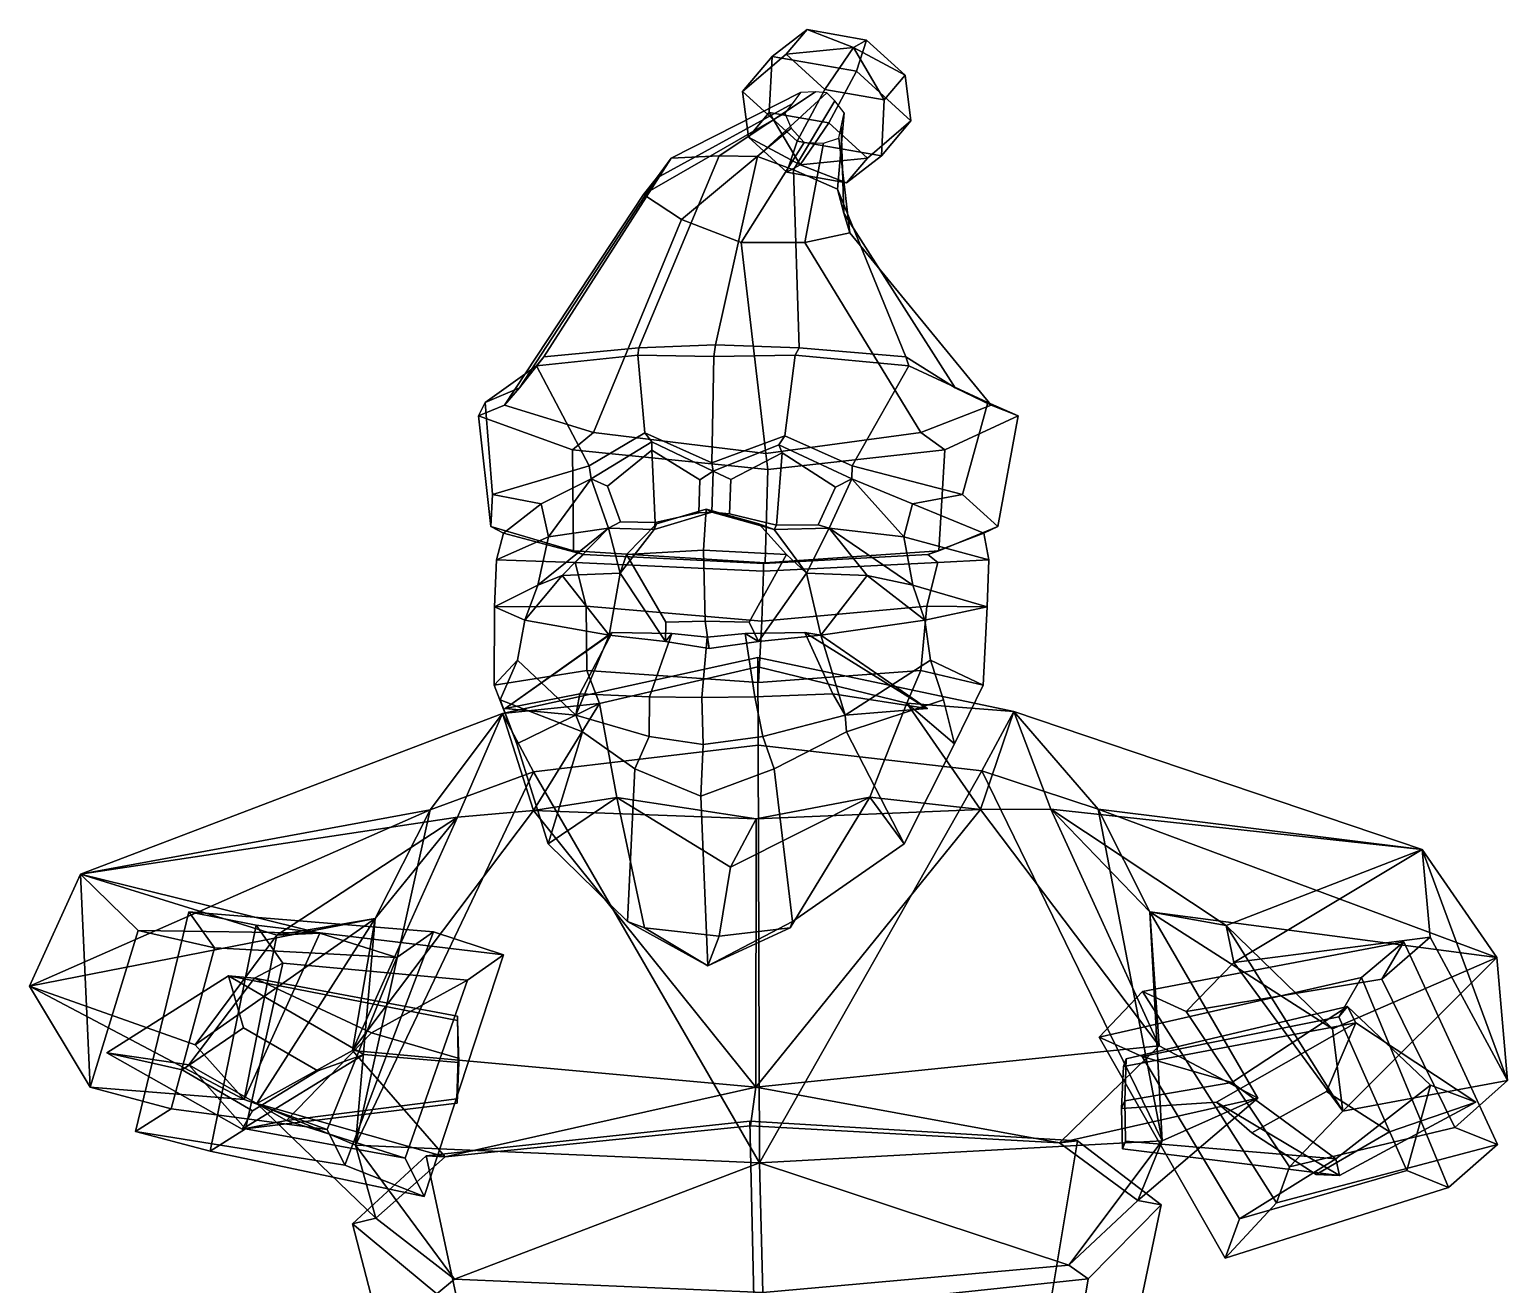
# Model space of a CAD drawing. Extents: x -187 to 187, y -184 to 294.
# Drawn here: x -186.7 to 187.2, y -23.4 to 294 of the extents above; entities that cross this region are included whole.
import ezdxf

# ---------------------------------------------------------------- set-up
doc = ezdxf.new("R2010")
doc.units = 0

msp = doc.modelspace()

# ---------------------------------------------------------------- linework, layer by layer
for p in [(-66.352821, 122.264854, 98.326263), (40.380131, 122.264854, 110.486961)]:
    msp.add_point(p)
for points in [[(-6.332666, 278.389923, -5.52624), (4.681863, 287.780365, 0.768767), (9.974936, 294.019958, -11.97633), (1.152897, 287.214111, -23.550598)], [(9.974936, 294.019958, -11.97633), (25.038118, 291.371307, -16.622473), (22.455446, 283.468262, -30.12117), (1.152897, 287.214111, -23.550598)], [(4.681863, 287.780365, 0.768767), (21.722956, 289.475739, -0.472696), (9.974936, 294.019958, -11.97633)], [(21.722956, 289.475739, -0.472696), (25.038118, 291.371307, -16.622473), (9.974936, 294.019958, -11.97633)], [(14.451954, 278.892059, 8.867774), (21.722956, 289.475739, -0.472696), (4.681863, 287.780365, 0.768767)], [(14.451954, 278.892059, 8.867774), (29.515144, 276.243347, 4.221688), (21.722956, 289.475739, -0.472696)], [(21.722956, 289.475739, -0.472696), (34.80822, 282.482971, -8.523409), (25.038118, 291.371307, -16.622473)], [(29.515144, 276.243347, 4.221688), (34.80822, 282.482971, -8.523409), (21.722956, 289.475739, -0.472696)], [(34.80822, 282.482971, -8.523409), (36.272453, 270.898315, -18.667437), (22.455446, 283.468262, -30.12117), (25.038118, 291.371307, -16.622473)], [(7.484353, 265.819977, 5.927468), (14.451954, 278.892059, 8.867774), (4.681863, 287.780365, 0.768767), (-6.332666, 278.389923, -5.52624)], [(-6.332666, 278.389923, -5.52624), (1.152897, 287.214111, -23.550598), (0.424652, 273.044861, -28.415308), (-4.868421, 266.805237, -15.670212)], [(0.424652, 273.044861, -28.415308), (1.152897, 287.214111, -23.550598), (22.455446, 283.468262, -30.12117), (15.487837, 270.396179, -33.061451)], [(25.257933, 261.507843, -24.962387), (15.487837, 270.396179, -33.061451), (22.455446, 283.468262, -30.12117), (36.272453, 270.898315, -18.667437)], [(28.78689, 262.074158, -0.643077), (36.272453, 270.898315, -18.667437), (34.80822, 282.482971, -8.523409), (29.515144, 276.243347, 4.221688)], [(8.352112, 278.098053, -1.324708), (6.206738, 275.198395, -3.96992), (-28.122194, 256.398956, 34.49765), (-24.426727, 261.496063, 46.672611)], [(12.109319, 278.244263, 0.33718), (8.352112, 278.098053, -1.324708), (-24.426727, 261.496063, 46.672611), (-12.242573, 262.039734, 53.871891)], [(14.982582, 278.013397, 1.401687), (12.109319, 278.244263, 0.33718), (-12.242573, 262.039734, 53.871891), (-2.528069, 261.873077, 58.39621)], [(7.484353, 265.819977, 5.927468), (-6.332666, 278.389923, -5.52624), (-4.868421, 266.805237, -15.670212), (4.90167, 257.916962, -7.571205)], [(14.982582, 278.013397, 1.401687), (-2.528069, 261.873077, 58.39621), (6.575947, 258.542206, 56.205021), (17.027874, 275.959198, 1.021076)], [(7.484353, 265.819977, 5.927468), (28.78689, 262.074158, -0.643077), (29.515144, 276.243347, 4.221688), (14.451954, 278.892059, 8.867774)], [(6.206738, 275.198395, -3.96992), (4.401675, 272.894012, -6.114022), (-31.388195, 252.340424, 24.641462), (-28.122194, 256.398956, 34.49765)], [(-4.868421, 266.805237, -15.670212), (0.424652, 273.044861, -28.415308), (8.216802, 259.812469, -23.720934)], [(8.216802, 259.812469, -23.720934), (0.424652, 273.044861, -28.415308), (15.487837, 270.396179, -33.061451)], [(17.027874, 275.959198, 1.021076), (6.575947, 258.542206, 56.205021), (17.714027, 253.66394, 51.89724), (19.366352, 272.981079, 0.206756)], [(19.366352, 272.981079, 0.206756), (17.714027, 253.66394, 51.89724), (19.254913, 247.593643, 40.371487), (18.58959, 269.445618, -2.248158)], [(4.401675, 272.894012, -6.114022), (5.987632, 269.0849, -7.744051), (-21.761868, 245.990585, 16.596111), (-31.388195, 252.340424, 24.641462)], [(8.216802, 259.812469, -23.720934), (15.487837, 270.396179, -33.061451), (25.257933, 261.507843, -24.962387)], [(18.58959, 269.445618, -2.248158), (19.254913, 247.593643, 40.371487), (20.782946, 242.644089, 31.109663), (18.037535, 266.559113, -4.218036)], [(28.78689, 262.074158, -0.643077), (19.964861, 255.268234, -12.217291), (25.257933, 261.507843, -24.962387), (36.272453, 270.898315, -18.667437)], [(5.987632, 269.0849, -7.744051), (9.291391, 265.480255, -8.531407), (-6.724357, 240.123306, 12.236344), (-21.761868, 245.990585, 16.596111)], [(4.90167, 257.916962, -7.571205), (-4.868421, 266.805237, -15.670212), (8.216802, 259.812469, -23.720934)], [(7.484353, 265.819977, 5.927468), (4.90167, 257.916962, -7.571205), (19.964861, 255.268234, -12.217291), (28.78689, 262.074158, -0.643077)], [(18.037535, 266.559113, -4.218036), (20.782946, 242.644089, 31.109663), (9.457688, 240.188263, 20.466724), (14.147421, 265.294037, -6.609481)], [(-56.628078, 211.232101, 76.39341), (-32.605797, 213.505463, 92.375046), (-12.242573, 262.039734, 53.871891), (-24.426727, 261.496063, 46.672611)], [(-13.163293, 214.24025, 102.276154), (-2.528069, 261.873077, 58.39621), (-12.242573, 262.039734, 53.871891), (-32.605797, 213.505463, 92.375046)], [(-13.163293, 214.24025, 102.276154), (8.008165, 213.505463, 97.002426), (6.575947, 258.542206, 56.205021), (-2.528069, 261.873077, 58.39621)], [(14.147421, 265.294037, -6.609481), (9.457688, 240.188263, 20.466724), (-6.724357, 240.123306, 12.236344), (9.291391, 265.480255, -8.531407)], [(-62.750195, 203.39679, 47.641815), (-56.628078, 211.232101, 76.39341), (-24.426727, 261.496063, 46.672611), (-28.122194, 256.398956, 34.49765)], [(4.90167, 257.916962, -7.571205), (8.216802, 259.812469, -23.720934), (19.964861, 255.268234, -12.217291)], [(35.009857, 211.232101, 86.834251), (17.714027, 253.66394, 51.89724), (6.575947, 258.542206, 56.205021), (8.008165, 213.505463, 97.002426)], [(19.964861, 255.268234, -12.217291), (8.216802, 259.812469, -23.720934), (25.257933, 261.507843, -24.962387)], [(-66.527657, 198.982315, 23.590057), (-62.750195, 203.39679, 47.641815), (-28.122194, 256.398956, 34.49765), (-31.388195, 252.340424, 24.641462)], [(-44.049343, 192.109268, 5.018245), (-66.527657, 198.982315, 23.590057), (-31.388195, 252.340424, 24.641462), (-21.761868, 245.990585, 16.596111)], [(47.442772, 203.39679, 60.196743), (19.254913, 247.593643, 40.371487), (17.714027, 253.66394, 51.89724), (35.009857, 211.232101, 86.834251)], [(56.533901, 198.982285, 37.611172), (20.782946, 242.644089, 31.109663), (19.254913, 247.593643, 40.371487), (47.442772, 203.39679, 60.196743)], [(-0.438836, 186.753525, -9.404788), (-44.049343, 192.109268, 5.018245), (-21.761868, 245.990585, 16.596111), (-6.724357, 240.123306, 12.236344)], [(-0.438836, 186.753525, -9.404788), (-6.724357, 240.123306, 12.236344), (9.457688, 240.188263, 20.466724), (38.809448, 192.109238, 14.458828)], [(38.809448, 192.109238, 14.458828), (9.457688, 240.188263, 20.466724), (20.782946, 242.644089, 31.109663), (56.533901, 198.982285, 37.611172)], [(-32.795532, 211.674423, 97.586441), (-32.605797, 213.505463, 92.375046), (-56.628078, 211.232101, 76.39341), (-58.46032, 208.989792, 81.139694)], [(-13.606448, 211.324448, 106.165665), (-13.163293, 214.24025, 102.276154), (-32.605797, 213.505463, 92.375046), (-32.795532, 211.674423, 97.586441)], [(-13.606448, 211.324448, 106.165665), (7.020726, 211.674423, 102.122932), (8.008165, 213.505463, 97.002426), (-13.163293, 214.24025, 102.276154)], [(7.020726, 211.674423, 102.122932), (35.727455, 208.989792, 91.871056), (35.009857, 211.232101, 86.834251), (8.008165, 213.505463, 97.002426)], [(-58.46032, 208.989792, 81.139694), (-56.628078, 211.232101, 76.39341), (-62.750195, 203.39679, 47.641815), (-71.459908, 199.683105, 48.36985)], [(-31.019894, 192.012314, 103.505257), (-32.795532, 211.674423, 97.586441), (-58.46032, 208.989792, 81.139694), (-45.114033, 183.663177, 90.890427)], [(-14.082784, 184.462921, 110.346397), (-13.606448, 211.324448, 106.165665), (-32.795532, 211.674423, 97.586441), (-31.019894, 192.012314, 103.505257)], [(-14.082784, 184.462921, 110.346397), (4.359505, 191.263901, 107.660301), (7.020726, 211.674423, 102.122932), (-13.606448, 211.324448, 106.165665)], [(4.359505, 191.263901, 107.660301), (21.424683, 183.663177, 98.471565), (35.727455, 208.989792, 91.871056), (7.020726, 211.674423, 102.122932)], [(35.727455, 208.989792, 91.871056), (55.765484, 199.683105, 62.865379), (47.442772, 203.39679, 60.196743), (35.009857, 211.232101, 86.834251)], [(-45.114033, 183.663177, 90.890427), (-58.46032, 208.989792, 81.139694), (-71.459908, 199.683105, 48.36985), (-69.632545, 176.453796, 69.256119)], [(21.424683, 183.663177, 98.471565), (49.28656, 176.453796, 82.805267), (55.765484, 199.683105, 62.865379), (35.727455, 208.989792, 91.871056)], [(-71.459908, 199.683105, 48.36985), (-62.750195, 203.39679, 47.641815), (-66.527657, 198.982315, 23.590057), (-73.107414, 196.325775, 21.537968)], [(55.765484, 199.683105, 62.865379), (63.406631, 196.325775, 37.091805), (56.533901, 198.982285, 37.611172), (47.442772, 203.39679, 60.196743)], [(-69.632545, 176.453796, 69.256119), (-71.459908, 199.683105, 48.36985), (-73.107414, 196.325775, 21.537968), (-70.018524, 168.296173, 30.916584)], [(-73.107414, 196.325775, 21.537968), (-66.527657, 198.982315, 23.590057), (-44.049343, 192.109268, 5.018245), (-49.354015, 187.7491, 1.13341)], [(63.406631, 196.325775, 37.091805), (44.852066, 187.7491, 11.866855), (38.809448, 192.109238, 14.458828), (56.533901, 198.982285, 37.611172)], [(49.28656, 176.453796, 82.805267), (58.287174, 168.296173, 45.535198), (63.406631, 196.325775, 37.091805), (55.765484, 199.683105, 62.865379)], [(-70.018524, 168.296173, 30.916584), (-73.107414, 196.325775, 21.537968), (-49.354015, 187.7491, 1.13341), (-49.073071, 162.135406, 6.836424)], [(58.287174, 168.296173, 45.535198), (43.295418, 162.135406, 17.3605), (44.852066, 187.7491, 11.866855), (63.406631, 196.325775, 37.091805)], [(-49.354015, 187.7491, 1.13341), (-44.049343, 192.109268, 5.018245), (-0.438836, 186.753525, -9.404788), (0.025059, 182.771713, -13.476336)], [(-31.019894, 192.012314, 103.505257), (-45.114033, 183.663177, 90.890427), (-44.659538, 180.354492, 89.572029), (-29.275097, 189.752197, 102.503944)], [(-14.082784, 184.462921, 110.346397), (-31.019894, 192.012314, 103.505257), (-29.275097, 189.752197, 102.503944), (-13.771526, 182.307114, 107.614532)], [(-14.082784, 184.462921, 110.346397), (-13.771526, 182.307114, 107.614532), (2.884673, 189.003784, 106.292152), (4.359505, 191.263901, 107.660301)], [(44.852066, 187.7491, 11.866855), (0.025059, 182.771713, -13.476336), (-0.438836, 186.753525, -9.404788), (38.809448, 192.109238, 14.458828)], [(4.359505, 191.263901, 107.660301), (2.884673, 189.003784, 106.292152), (21.278406, 180.354492, 97.084724), (21.424683, 183.663177, 98.471565)], [(-49.073071, 162.135406, 6.836424), (-49.354015, 187.7491, 1.13341), (0.025059, 182.771713, -13.476336), (-0.607826, 159.131821, -7.921597)], [(-29.269936, 187.631958, 100.096947), (-29.275097, 189.752197, 102.503944), (-44.659538, 180.354492, 89.572029), (-40.52956, 178.515564, 90.008385)], [(-28.472326, 169.310867, 101.302032), (-29.269936, 187.631958, 100.096947), (-40.52956, 178.515564, 90.008385), (-37.195076, 169.47171, 94.929199)], [(-29.269936, 187.631958, 100.096947), (-17.136341, 180.097504, 104.437508), (-13.771526, 182.307114, 107.614532), (-29.275097, 189.752197, 102.503944)], [(-17.136341, 180.097504, 104.437508), (-29.269936, 187.631958, 100.096947), (-28.472326, 169.310867, 101.302032), (-17.391529, 171.763901, 106.677269)], [(3.700817, 186.959793, 103.753601), (2.884673, 189.003784, 106.292152), (-13.771526, 182.307114, 107.614532), (-9.332051, 180.233032, 105.493759)], [(-9.332051, 180.233032, 105.493759), (-9.616836, 171.567841, 107.993279), (2.275015, 168.655991, 104.251411), (3.700817, 186.959793, 103.753601)], [(43.295418, 162.135406, 17.3605), (-0.607826, 159.131821, -7.921597), (0.025059, 182.771713, -13.476336), (44.852066, 187.7491, 11.866855)], [(2.275015, 168.655991, 104.251411), (12.8322, 168.708328, 98.83773), (17.203363, 178.27951, 93.993996), (3.700817, 186.959793, 103.753601)], [(3.700817, 186.959793, 103.753601), (17.203363, 178.27951, 93.993996), (21.278406, 180.354492, 97.084724), (2.884673, 189.003784, 106.292152)], [(-57.252941, 174.062744, 71.598747), (-44.659538, 180.354492, 89.572029), (-45.114033, 183.663177, 90.890427), (-69.632545, 176.453796, 69.256119)], [(36.697266, 174.062744, 82.30304), (49.28656, 176.453796, 82.805267), (21.424683, 183.663177, 98.471565), (21.278406, 180.354492, 97.084724)], [(-55.433041, 165.668274, 73.624802), (-44.659538, 180.354492, 89.572029), (-57.252941, 174.062744, 71.598747)], [(-40.254528, 167.904312, 95.892944), (-44.659538, 180.354492, 89.572029), (-55.433041, 165.668274, 73.624802)], [(-37.195076, 169.47171, 94.929199), (-40.52956, 178.515564, 90.008385), (-44.659538, 180.354492, 89.572029), (-40.254528, 167.904312, 95.892944)], [(-17.391529, 171.763901, 106.677269), (-14.087325, 171.978455, 110.386253), (-13.771526, 182.307114, 107.614532), (-17.136341, 180.097504, 104.437508)], [(-9.616836, 171.567841, 107.993279), (-9.332051, 180.233032, 105.493759), (-13.771526, 182.307114, 107.614532), (-14.087325, 171.978455, 110.386253)], [(12.8322, 168.708328, 98.83773), (15.564404, 167.904312, 102.252716), (21.278406, 180.354492, 97.084724), (17.203363, 178.27951, 93.993996)], [(15.564404, 167.904312, 102.252716), (34.468235, 165.668274, 83.867775), (21.278406, 180.354492, 97.084724)], [(34.468235, 165.668274, 83.867775), (36.697266, 174.062744, 82.30304), (21.278406, 180.354492, 97.084724)], [(-69.632545, 176.453796, 69.256119), (-70.018524, 168.296173, 30.916584), (-66.80481, 166.601791, 32.869545), (-57.252941, 174.062744, 71.598747)], [(49.28656, 176.453796, 82.805267), (36.697266, 174.062744, 82.30304), (54.716511, 166.601791, 46.715176), (58.287174, 168.296173, 45.535198)], [(-57.252941, 174.062744, 71.598747), (-66.80481, 166.601791, 32.869545), (-68.615616, 159.898193, 35.036739), (-55.433041, 165.668274, 73.624802)], [(-16.192184, 162.306396, 131.217789), (-15.510373, 172.687073, 125.233612), (-28.116846, 169.016861, 120.709572), (-35.665138, 161.244644, 122.396484)], [(-15.510373, 172.687073, 125.233612), (-14.087325, 171.978455, 110.386253), (-28.730291, 167.587936, 103.866249), (-28.116846, 169.016861, 120.709572)], [(-16.192184, 162.306396, 131.217789), (4.766037, 161.244644, 127.003052), (-2.209318, 169.016861, 123.661369), (-15.510373, 172.687073, 125.233612)], [(-15.510373, 172.687073, 125.233612), (-2.209318, 169.016861, 123.661369), (1.647023, 167.587936, 107.327316), (-14.087325, 171.978455, 110.386253)], [(36.697266, 174.062744, 82.30304), (34.468235, 165.668274, 83.867775), (55.993385, 159.898193, 49.234165), (54.716511, 166.601791, 46.715176)], [(-70.018524, 168.296173, 30.916584), (-49.073071, 162.135406, 6.836424), (-46.557411, 161.246902, 8.352323), (-66.80481, 166.601791, 32.869545)], [(-28.472326, 169.310867, 101.302032), (-37.195076, 169.47171, 94.929199), (-40.254528, 167.904312, 95.892944), (-28.730291, 167.587936, 103.866249)], [(-35.665138, 161.244644, 122.396484), (-28.116846, 169.016861, 120.709572), (-28.730291, 167.587936, 103.866249), (-37.299175, 156.528183, 104.643799)], [(-28.472326, 169.310867, 101.302032), (-28.730291, 167.587936, 103.866249), (-14.087325, 171.978455, 110.386253), (-17.391529, 171.763901, 106.677269)], [(2.275015, 168.655991, 104.251411), (-9.616836, 171.567841, 107.993279), (-14.087325, 171.978455, 110.386253), (1.647023, 167.587936, 107.327316)], [(4.766037, 161.244644, 127.003052), (9.821381, 156.528183, 110.01252), (1.647023, 167.587936, 107.327316), (-2.209318, 169.016861, 123.661369)], [(2.275015, 168.655991, 104.251411), (1.647023, 167.587936, 107.327316), (15.564404, 167.904312, 102.252716), (12.8322, 168.708328, 98.83773)], [(58.287174, 168.296173, 45.535198), (54.716511, 166.601791, 46.715176), (40.503235, 161.246902, 18.271646), (43.295418, 162.135406, 17.3605)], [(-55.433041, 165.668274, 73.624802), (-68.615616, 159.898193, 35.036739), (-69.117958, 147.970901, 39.24699), (-58.147717, 153.506073, 75.172806)], [(-68.615616, 159.898193, 35.036739), (-66.80481, 166.601791, 32.869545), (-46.557411, 161.246902, 8.352323), (-48.706009, 159.181992, 6.112575)], [(-58.147717, 153.506073, 75.172806), (-40.254528, 167.904312, 95.892944), (-55.433041, 165.668274, 73.624802)], [(-51.966244, 155.965714, 99.876511), (-40.254528, 167.904312, 95.892944), (-58.147717, 153.506073, 75.172806)], [(-51.966244, 155.965714, 99.876511), (-37.299175, 156.528183, 104.643799), (-40.254528, 167.904312, 95.892944)], [(-37.299175, 156.528183, 104.643799), (-28.730291, 167.587936, 103.866249), (-40.254528, 167.904312, 95.892944)], [(9.821381, 156.528183, 110.01252), (15.564404, 167.904312, 102.252716), (1.647023, 167.587936, 107.327316)], [(25.184937, 155.965714, 108.666794), (15.564404, 167.904312, 102.252716), (9.821381, 156.528183, 110.01252)], [(25.184937, 155.965714, 108.666794), (36.765118, 153.506073, 85.986778), (15.564404, 167.904312, 102.252716)], [(36.765118, 153.506073, 85.986778), (34.468235, 165.668274, 83.867775), (15.564404, 167.904312, 102.252716)], [(34.468235, 165.668274, 83.867775), (36.765118, 153.506073, 85.986778), (55.535755, 147.970901, 53.449516), (55.993385, 159.898193, 49.234165)], [(55.993385, 159.898193, 49.234165), (43.10059, 159.181992, 16.572634), (40.503235, 161.246902, 18.271646), (54.716511, 166.601791, 46.715176)], [(-49.073071, 162.135406, 6.836424), (-0.607826, 159.131821, -7.921597), (-1.040186, 158.935791, -4.12683), (-46.557411, 161.246902, 8.352323)], [(-48.706009, 159.181992, 6.112575), (-46.557411, 161.246902, 8.352323), (-1.040186, 158.935791, -4.12683), (-1.060439, 157.024628, -3.94907)], [(-25.741301, 144.12468, 121.282547), (-35.665138, 161.244644, 122.396484), (-37.299175, 156.528183, 104.643799), (-25.798401, 139.265869, 108.554398)], [(-15.810887, 144.365814, 127.871185), (-16.192184, 162.306396, 131.217789), (-35.665138, 161.244644, 122.396484), (-25.741301, 144.12468, 121.282547)], [(-15.810887, 144.365814, 127.871185), (-4.652869, 144.12468, 123.685272), (4.766037, 161.244644, 127.003052), (-16.192184, 162.306396, 131.217789)], [(-4.652869, 144.12468, 123.685272), (-2.264326, 139.265869, 111.235771), (9.821381, 156.528183, 110.01252), (4.766037, 161.244644, 127.003052)], [(43.10059, 159.181992, 16.572634), (-1.060439, 157.024628, -3.94907), (-1.040186, 158.935791, -4.12683), (40.503235, 161.246902, 18.271646)], [(43.295418, 162.135406, 17.3605), (40.503235, 161.246902, 18.271646), (-1.040186, 158.935791, -4.12683), (-0.607826, 159.131821, -7.921597)], [(-69.117958, 147.970901, 39.24699), (-68.615616, 159.898193, 35.036739), (-48.706009, 159.181992, 6.112575), (-45.919853, 148.13475, 6.701862)], [(-45.919853, 148.13475, 6.701862), (-48.706009, 159.181992, 6.112575), (-1.060439, 157.024628, -3.94907), (-1.469003, 144.365326, -0.363168)], [(40.253288, 148.13475, 16.520067), (-1.469003, 144.365326, -0.363168), (-1.060439, 157.024628, -3.94907), (43.10059, 159.181992, 16.572634)], [(55.535755, 147.970901, 53.449516), (40.253288, 148.13475, 16.520067), (43.10059, 159.181992, 16.572634), (55.993385, 159.898193, 49.234165)], [(-58.147717, 153.506073, 75.172806), (-69.117958, 147.970901, 39.24699), (-61.394367, 144.60202, 75.693764)], [(-61.394367, 144.60202, 75.693764), (-51.966244, 155.965714, 99.876511), (-58.147717, 153.506073, 75.172806)], [(-40.081051, 140.876923, 100.455345), (-51.966244, 155.965714, 99.876511), (-61.394367, 144.60202, 75.693764)], [(-40.081051, 140.876923, 100.455345), (-37.299175, 156.528183, 104.643799), (-51.966244, 155.965714, 99.876511)], [(-25.798401, 139.265869, 108.554398), (-37.299175, 156.528183, 104.643799), (-40.081051, 140.876923, 100.455345)], [(-2.264326, 139.265869, 111.235771), (13.474152, 140.876923, 106.557198), (9.821381, 156.528183, 110.01252)], [(13.474152, 140.876923, 106.557198), (25.184937, 155.965714, 108.666794), (9.821381, 156.528183, 110.01252)], [(13.474152, 140.876923, 106.557198), (39.811363, 144.60202, 87.224716), (25.184937, 155.965714, 108.666794)], [(39.811363, 144.60202, 87.224716), (36.765118, 153.506073, 85.986778), (25.184937, 155.965714, 108.666794)], [(36.765118, 153.506073, 85.986778), (39.811363, 144.60202, 87.224716), (55.535755, 147.970901, 53.449516)], [(-69.200256, 128.181641, 43.950497), (-69.117958, 147.970901, 39.24699), (-45.919853, 148.13475, 6.701862), (-45.75383, 131.865662, 12.477332)], [(-63.251759, 134.496124, 77.345276), (-61.394367, 144.60202, 75.693764), (-69.117958, 147.970901, 39.24699), (-69.200256, 128.181641, 43.950497)], [(-45.75383, 131.865662, 12.477332), (-45.919853, 148.13475, 6.701862), (-1.469003, 144.365326, -0.363168), (-2.281435, 128.888565, 6.767446)], [(38.79232, 131.865662, 22.110165), (-2.281435, 128.888565, 6.767446), (-1.469003, 144.365326, -0.363168), (40.253288, 148.13475, 16.520067)], [(54.557877, 128.18161, 58.050983), (38.79232, 131.865662, 22.110165), (40.253288, 148.13475, 16.520067), (55.535755, 147.970901, 53.449516)], [(41.249641, 134.496124, 89.251732), (54.557877, 128.18161, 58.050983), (55.535755, 147.970901, 53.449516), (39.811363, 144.60202, 87.224716)], [(-63.251759, 134.496124, 77.345276), (-48.499474, 120.594154, 109.490211), (-40.081051, 140.876923, 100.455345), (-61.394367, 144.60202, 75.693764)], [(-15.810887, 144.365814, 127.871185), (-25.741301, 144.12468, 121.282547), (-25.798401, 139.265869, 108.554398), (-14.764054, 137.502335, 116.325813)], [(-15.810887, 144.365814, 127.871185), (-14.764054, 137.502335, 116.325813), (-2.264326, 139.265869, 111.235771), (-4.652869, 144.12468, 123.685272)], [(41.249641, 134.496124, 89.251732), (39.811363, 144.60202, 87.224716), (13.474152, 140.876923, 106.557198), (19.6444, 120.594154, 117.254242)], [(-47.541031, 126.029137, 119.298447), (-39.296345, 141.499512, 115.156906), (-66.352821, 122.264854, 98.326263)], [(-39.296345, 141.499512, 115.156906), (-40.081051, 140.876923, 100.455345), (-66.352821, 122.264854, 98.326263)], [(-66.352821, 122.264854, 98.326263), (-40.081051, 140.876923, 100.455345), (-48.499474, 120.594154, 109.490211)], [(-24.231779, 141.272629, 117.033989), (-39.296345, 141.499512, 115.156906), (-47.541031, 126.029137, 119.298447), (-29.890141, 125.198708, 130.557495)], [(-39.296345, 141.499512, 115.156906), (-24.231779, 141.272629, 117.033989), (-25.798401, 139.265869, 108.554398), (-40.081051, 140.876923, 100.455345)], [(-29.890141, 125.198708, 130.557495), (-16.641193, 125.104843, 132.801208), (-15.307313, 140.342758, 121.093933), (-24.231779, 141.272629, 117.033989)], [(-15.307313, 140.342758, 121.093933), (-14.764054, 137.502335, 116.325813), (-25.798401, 139.265869, 108.554398), (-24.231779, 141.272629, 117.033989)], [(-3.227087, 125.198708, 133.595367), (-5.698292, 141.272629, 119.145622), (-15.307313, 140.342758, 121.093933), (-16.641193, 125.104843, 132.801208)], [(-15.307313, 140.342758, 121.093933), (-5.698292, 141.272629, 119.145622), (-2.264326, 139.265869, 111.235771), (-14.764054, 137.502335, 116.325813)], [(-5.698292, 141.272629, 119.145622), (-3.227087, 125.198708, 133.595367), (16.50415, 126.029137, 126.59549), (9.402424, 141.499512, 120.705429)], [(9.402424, 141.499512, 120.705429), (13.474152, 140.876923, 106.557198), (-2.264326, 139.265869, 111.235771), (-5.698292, 141.272629, 119.145622)], [(16.50415, 126.029137, 126.59549), (40.380131, 122.264854, 110.486961), (9.402424, 141.499512, 120.705429)], [(9.402424, 141.499512, 120.705429), (40.380131, 122.264854, 110.486961), (13.474152, 140.876923, 106.557198)], [(40.380131, 122.264854, 110.486961), (19.6444, 120.594154, 117.254242), (13.474152, 140.876923, 106.557198)], [(-2.447361, 135.223907, -5.176004), (-2.363473, 112.988113, -56.483501), (-59.198997, 106.23172, -49.022575), (-67.060455, 120.992096, -5.39791)], [(-2.447361, 135.223907, -5.176004), (-67.060455, 120.992096, -5.39791), (-42.546963, 123.593674, 27.433451), (-2.49454, 132.832977, 5.742716)], [(-2.49454, 132.832977, 5.742716), (35.231945, 123.655449, 30.731535), (62.283833, 121.515877, -6.679426), (-2.447361, 135.223907, -5.176004)], [(-2.447361, 135.223907, -5.176004), (62.283833, 121.515877, -6.679426), (54.224957, 106.515144, -48.843483), (-2.363473, 112.988113, -56.483501)], [(-63.468075, 113.353935, 51.38068), (-67.633759, 124.500496, 81.835274), (-63.251759, 134.496124, 77.345276), (-69.200256, 128.181641, 43.950497)], [(-63.468075, 113.353935, 51.38068), (-69.200256, 128.181641, 43.950497), (-45.75383, 131.865662, 12.477332), (-42.546963, 123.593674, 27.433451)], [(-63.251759, 134.496124, 77.345276), (-67.633759, 124.500496, 81.835274), (-46.812038, 116.359741, 100.912956), (-48.499474, 120.594154, 109.490211)], [(-42.546963, 123.593674, 27.433451), (-45.75383, 131.865662, 12.477332), (-2.281435, 128.888565, 6.767446), (-2.49454, 132.832977, 5.742716)], [(35.231945, 123.655449, 30.731535), (-2.49454, 132.832977, 5.742716), (-2.281435, 128.888565, 6.767446), (38.79232, 131.865662, 22.110165)], [(41.249641, 134.496124, 89.251732), (19.6444, 120.594154, 117.254242), (19.929678, 116.359741, 108.517227), (44.5093, 124.500496, 94.612381)], [(47.301178, 113.353935, 64.001266), (35.231945, 123.655449, 30.731535), (38.79232, 131.865662, 22.110165), (54.557877, 128.18161, 58.050983)], [(47.301178, 113.353935, 64.001266), (54.557877, 128.18161, 58.050983), (41.249641, 134.496124, 89.251732), (44.5093, 124.500496, 94.612381)], [(-46.812038, 116.359741, 100.912956), (-67.633759, 124.500496, 81.835274), (-63.468075, 113.353935, 51.38068), (-55.487766, 88.090096, 73.28949)], [(-67.060455, 120.992096, -5.39791), (-59.237595, 96.45607, 49.953339), (-42.546963, 123.593674, 27.433451)], [(-48.499474, 120.594154, 109.490211), (-47.541031, 126.029137, 119.298447), (-66.352821, 122.264854, 98.326263)], [(-55.487766, 88.090096, 73.28949), (-63.468075, 113.353935, 51.38068), (-42.546963, 123.593674, 27.433451), (-38.128754, 99.754807, 57.480759)], [(-59.237595, 96.45607, 49.953339), (-38.128754, 99.754807, 57.480759), (-42.546963, 123.593674, 27.433451)], [(-29.890141, 125.198708, 130.557495), (-47.541031, 126.029137, 119.298447), (-48.499474, 120.594154, 109.490211), (-29.933264, 115.207535, 121.797264)], [(-16.641193, 125.104843, 132.801208), (-29.890141, 125.198708, 130.557495), (-29.933264, 115.207535, 121.797264), (-16.257826, 113.215591, 129.436447)], [(-16.641193, 125.104843, 132.801208), (-16.257826, 113.215591, 129.436447), (-1.214445, 115.207535, 125.069366), (-3.227087, 125.198708, 133.595367)], [(-3.227087, 125.198708, 133.595367), (-1.214445, 115.207535, 125.069366), (19.6444, 120.594154, 117.254242), (16.50415, 126.029137, 126.59549)], [(19.6444, 120.594154, 117.254242), (40.380131, 122.264854, 110.486961), (16.50415, 126.029137, 126.59549)], [(19.929678, 116.359741, 108.517227), (34.596989, 88.090096, 83.553375), (47.301178, 113.353935, 64.001266), (44.5093, 124.500496, 94.612381)], [(34.596989, 88.090096, 83.553375), (25.890972, 99.825188, 61.237816), (35.231945, 123.655449, 30.731535), (47.301178, 113.353935, 64.001266)], [(53.9105, 96.732491, 50.129593), (35.231945, 123.655449, 30.731535), (25.890972, 99.825188, 61.237816)], [(62.283833, 121.515877, -6.679426), (35.231945, 123.655449, 30.731535), (53.9105, 96.732491, 50.129593)], [(-78.489243, 94.766754, 35.828228), (-67.060455, 120.992096, -5.39791), (-173.807053, 80.385681, 22.151939)], [(-85.355911, 96.652473, -40.268219), (-173.807053, 80.385681, 22.151939), (-67.060455, 120.992096, -5.39791)], [(-85.355911, 96.652473, -40.268219), (-67.060455, 120.992096, -5.39791), (-59.198997, 106.23172, -49.022575)], [(-78.489243, 94.766754, 35.828228), (-59.237595, 96.45607, 49.953339), (-67.060455, 120.992096, -5.39791)], [(-33.593948, 107.008926, 124.891777), (-29.933264, 115.207535, 121.797264), (-48.499474, 120.594154, 109.490211), (-46.812038, 116.359741, 100.912956)], [(1.656299, 107.008926, 128.908035), (19.929678, 116.359741, 108.517227), (19.6444, 120.594154, 117.254242), (-1.214445, 115.207535, 125.069366)], [(71.683693, 96.79747, 35.599667), (62.283833, 121.515877, -6.679426), (53.9105, 96.732491, 50.129593)], [(83.613731, 96.824867, -39.776299), (54.224957, 106.515144, -48.843483), (62.283833, 121.515877, -6.679426)], [(71.683693, 96.79747, 35.599667), (165.629013, 86.587624, 42.519707), (62.283833, 121.515877, -6.679426)], [(83.613731, 96.824867, -39.776299), (62.283833, 121.515877, -6.679426), (165.629013, 86.587624, 42.519707)], [(-35.460232, 68.388313, 112.211243), (-33.593948, 107.008926, 124.891777), (-46.812038, 116.359741, 100.912956), (-55.487766, 88.090096, 73.28949)], [(6.327254, 68.388313, 116.972328), (34.596989, 88.090096, 83.553375), (19.929678, 116.359741, 108.517227), (1.656299, 107.008926, 128.908035)], [(-2.065853, 7.363235, -109.576958), (-59.198997, 106.23172, -49.022575), (-2.363473, 112.988113, -56.483501)], [(-16.849228, 100.155609, 134.627121), (-16.257826, 113.215591, 129.436447), (-29.933264, 115.207535, 121.797264), (-33.593948, 107.008926, 124.891777)], [(-16.849228, 100.155609, 134.627121), (1.656299, 107.008926, 128.908035), (-1.214445, 115.207535, 125.069366), (-16.257826, 113.215591, 129.436447)], [(-2.065853, 7.363235, -109.576958), (-2.363473, 112.988113, -56.483501), (54.224957, 106.515144, -48.843483)], [(-104.261597, 11.822057, -74.191826), (-59.198997, 106.23172, -49.022575), (-2.065853, 7.363235, -109.576958)], [(-104.261597, 11.822057, -74.191826), (-85.355911, 96.652473, -40.268219), (-59.198997, 106.23172, -49.022575)], [(-15.157705, 57.23558, 119.780815), (-16.849228, 100.155609, 134.627121), (-33.593948, 107.008926, 124.891777), (-35.460232, 68.388313, 112.211243)], [(-15.157705, 57.23558, 119.780815), (6.327254, 68.388313, 116.972328), (1.656299, 107.008926, 128.908035), (-16.849228, 100.155609, 134.627121)], [(99.805603, 12.950386, -73.560822), (-2.065853, 7.363235, -109.576958), (54.224957, 106.515144, -48.843483)], [(99.805603, 12.950386, -73.560822), (54.224957, 106.515144, -48.843483), (83.613731, 96.824867, -39.776299)], [(-2.864897, 94.406364, 55.328186), (-38.128754, 99.754807, 57.480759), (-59.237595, 96.45607, 49.953339)], [(-35.460232, 68.388313, 112.211243), (-55.487766, 88.090096, 73.28949), (-38.128754, 99.754807, 57.480759), (-31.126493, 66.826553, 96.244705)], [(-31.126493, 66.826553, 96.244705), (-38.128754, 99.754807, 57.480759), (-9.362483, 82.143402, 68.916901), (-12.246555, 64.716812, 94.230034)], [(-9.362483, 82.143402, 68.916901), (-38.128754, 99.754807, 57.480759), (-2.864897, 94.406364, 55.328186)], [(5.696283, 66.826553, 100.440147), (-12.246555, 64.716812, 94.230034), (-9.362483, 82.143402, 68.916901), (25.890972, 99.825188, 61.237816)], [(-9.362483, 82.143402, 68.916901), (-2.864897, 94.406364, 55.328186), (25.890972, 99.825188, 61.237816)], [(-2.864897, 94.406364, 55.328186), (53.9105, 96.732491, 50.129593), (25.890972, 99.825188, 61.237816)], [(6.327254, 68.388313, 116.972328), (5.696283, 66.826553, 100.440147), (25.890972, 99.825188, 61.237816), (34.596989, 88.090096, 83.553375)], [(-85.355911, 96.652473, -40.268219), (-186.726929, 52.085625, -7.21761), (-173.807053, 80.385681, 22.151939)], [(-99.274117, 69.174248, -6.900234), (-186.726929, 52.085625, -7.21761), (-85.355911, 96.652473, -40.268219)], [(-78.489243, 94.766754, 35.828228), (-173.807053, 80.385681, 22.151939), (-124.175636, 64.913635, 36.1054)], [(-99.274117, 69.174248, -6.900234), (-78.489243, 94.766754, 35.828228), (-124.175636, 64.913635, 36.1054)], [(-3.006086, 26.509146, 119.128082), (-59.237595, 96.45607, 49.953339), (-104.999969, 35.818424, 85.945412)], [(-104.999969, 35.818424, 85.945412), (-59.237595, 96.45607, 49.953339), (-78.489243, 94.766754, 35.828228)], [(-104.999969, 35.818424, 85.945412), (-78.489243, 94.766754, 35.828228), (-99.274117, 69.174248, -6.900234)], [(-104.261597, 11.822057, -74.191826), (-99.274117, 69.174248, -6.900234), (-85.355911, 96.652473, -40.268219)], [(-3.006086, 26.509146, 119.128082), (-2.864897, 94.406364, 55.328186), (-59.237595, 96.45607, 49.953339)], [(-3.006086, 26.509146, 119.128082), (53.9105, 96.732491, 50.129593), (-2.864897, 94.406364, 55.328186)], [(-3.006086, 26.509146, 119.128082), (99.06723, 36.946754, 86.576408), (53.9105, 96.732491, 50.129593)], [(99.06723, 36.946754, 86.576408), (71.683693, 96.79747, 35.599667), (53.9105, 96.732491, 50.129593)], [(99.06723, 36.946754, 86.576408), (96.713715, 70.869858, -4.622064), (71.683693, 96.79747, 35.599667)], [(96.713715, 70.869858, -4.622064), (115.99501, 67.383911, 51.588001), (71.683693, 96.79747, 35.599667)], [(71.683693, 96.79747, 35.599667), (115.99501, 67.383911, 51.588001), (165.629013, 86.587624, 42.519707)], [(99.805603, 12.950386, -73.560822), (83.613731, 96.824867, -39.776299), (96.713715, 70.869858, -4.622064)], [(83.613731, 96.824867, -39.776299), (165.629013, 86.587624, 42.519707), (184.521667, 59.32098, 14.811368)], [(96.713715, 70.869858, -4.622064), (83.613731, 96.824867, -39.776299), (184.521667, 59.32098, 14.811368)], [(117.963379, 58.049637, 68.973068), (165.629013, 86.587624, 42.519707), (115.99501, 67.383911, 51.588001)], [(117.963379, 58.049637, 68.973068), (167.59874, 64.483521, 91.286934), (165.629013, 86.587624, 42.519707)], [(187.191635, 28.218773, 82.613411), (184.521667, 59.32098, 14.811368), (165.629013, 86.587624, 42.519707)], [(187.191635, 28.218773, 82.613411), (165.629013, 86.587624, 42.519707), (167.59874, 64.483521, 91.286934)], [(-171.405151, 26.483992, 72.125443), (-173.807053, 80.385681, 22.151939), (-186.726929, 52.085625, -7.21761)], [(-113.272934, 65.435104, 43.189133), (-124.175636, 64.913635, 36.1054), (-173.807053, 80.385681, 22.151939)], [(-113.272934, 65.435104, 43.189133), (-173.807053, 80.385681, 22.151939), (-159.251816, 66.115555, 73.143066)], [(-171.405151, 26.483992, 72.125443), (-159.251816, 66.115555, 73.143066), (-173.807053, 80.385681, 22.151939)], [(-144.797943, 37.21302, 3.135981), (-186.726929, 52.085625, -7.21761), (-99.274117, 69.174248, -6.900234)], [(-141.011368, 10.288622, 135.23143), (-129.37291, 67.448708, 139.527435), (-146.408524, 70.849548, 110.974113), (-159.958557, 15.273483, 107.283241)], [(-159.958557, 15.273483, 107.283241), (-146.408524, 70.849548, 110.974113), (-139.946167, 61.783245, 104.750748), (-150.905975, 20.988634, 102.698532)], [(-84.546165, 65.80307, 69.745415), (-146.408524, 70.849548, 110.974113), (-129.37291, 67.448708, 139.527435), (-66.811295, 60.005898, 98.297073)], [(-84.546165, 65.80307, 69.745415), (-93.775368, 59.268627, 74.260796), (-139.946167, 61.783245, 104.750748), (-146.408524, 70.849548, 110.974113)], [(-144.797943, 37.21302, 3.135981), (-99.274117, 69.174248, -6.900234), (-124.175636, 64.913635, 36.1054)], [(-141.011368, 10.288622, 135.23143), (-132.109421, 15.949689, 130.732208), (-122.667603, 57.90575, 133.039627), (-129.37291, 67.448708, 139.527435)], [(-66.811295, 60.005898, 98.297073), (-129.37291, 67.448708, 139.527435), (-122.667603, 57.90575, 133.039627), (-75.897247, 53.614296, 102.751617)], [(-104.999969, 35.818424, 85.945412), (-99.274117, 69.174248, -6.900234), (-129.185547, 22.344191, -3.141937)], [(-129.185547, 22.344191, -3.141937), (-99.274117, 69.174248, -6.900234), (-104.261597, 11.822057, -74.191826)], [(-15.157705, 57.23558, 119.780815), (-35.460232, 68.388313, 112.211243), (-31.126493, 66.826553, 96.244705)], [(-15.157705, 57.23558, 119.780815), (5.696283, 66.826553, 100.440147), (6.327254, 68.388313, 116.972328)], [(99.06723, 36.946754, 86.576408), (124.073647, 23.744522, -2.358827), (96.713715, 70.869858, -4.622064)], [(124.073647, 23.744522, -2.358827), (99.805603, 12.950386, -73.560822), (96.713715, 70.869858, -4.622064)], [(142.923355, 41.299282, 21.059637), (115.99501, 67.383911, 51.588001), (96.713715, 70.869858, -4.622064)], [(142.923355, 41.299282, 21.059637), (96.713715, 70.869858, -4.622064), (184.521667, 59.32098, 14.811368)], [(145.529236, 20.395782, 62.792427), (115.99501, 67.383911, 51.588001), (142.923355, 41.299282, 21.059637)], [(145.529236, 20.395782, 62.792427), (117.963379, 58.049637, 68.973068), (115.99501, 67.383911, 51.588001)], [(-150.905975, 20.988634, 102.698532), (-139.946167, 61.783245, 104.750748), (-159.251816, 66.115555, 73.143066), (-171.405151, 26.483992, 72.125443)], [(-159.251816, 66.115555, 73.143066), (-139.946167, 61.783245, 104.750748), (-93.775368, 59.268627, 74.260796), (-113.272934, 65.435104, 43.189133)], [(-132.437531, 23.421856, 46.181335), (-144.797943, 37.21302, 3.135981), (-124.175636, 64.913635, 36.1054)], [(-113.272934, 65.435104, 43.189133), (-93.775368, 59.268627, 74.260796), (-111.44339, 15.772597, 75.95018), (-132.437531, 23.421856, 46.181335)], [(-132.437531, 23.421856, 46.181335), (-124.175636, 64.913635, 36.1054), (-113.272934, 65.435104, 43.189133)], [(-107.000191, 6.753697, 71.046143), (-111.44339, 15.772597, 75.95018), (-93.775368, 59.268627, 74.260796), (-84.546165, 65.80307, 69.745415)], [(-107.000191, 6.753697, 71.046143), (-84.546165, 65.80307, 69.745415), (-66.811295, 60.005898, 98.297073), (-86.859726, -1.164831, 98.683754)], [(-15.157705, 57.23558, 119.780815), (-31.126493, 66.826553, 96.244705), (-12.246555, 64.716812, 94.230034)], [(-15.157705, 57.23558, 119.780815), (-12.246555, 64.716812, 94.230034), (5.696283, 66.826553, 100.440147)], [(167.59874, 64.483521, 91.286934), (117.963379, 58.049637, 68.973068), (105.881012, 45.627701, 101.505875), (155.425797, 53.834846, 124.583153)], [(173.916473, 16.310837, 114.911179), (187.191635, 28.218773, 82.613411), (167.59874, 64.483521, 91.286934), (155.425797, 53.834846, 124.583153)], [(-86.859726, -1.164831, 98.683754), (-66.811295, 60.005898, 98.297073), (-75.897247, 53.614296, 102.751617), (-91.670982, 8.568485, 103.986687)], [(94.833176, 50.697933, 99.468567), (83.932571, 39.189541, 129.315674), (150.234055, 54.248333, 161.093918), (160.943481, 63.293846, 131.002777)], [(94.833176, 50.697933, 99.468567), (160.943481, 63.293846, 131.002777), (155.425797, 53.834846, 124.583153), (105.881012, 45.627701, 101.505875)], [(172.295654, 1.113379, 146.726227), (184.639984, 11.999663, 117.163574), (160.943481, 63.293846, 131.002777), (150.234055, 54.248333, 161.093918)], [(184.639984, 11.999663, 117.163574), (173.916473, 16.310837, 114.911179), (155.425797, 53.834846, 124.583153), (160.943481, 63.293846, 131.002777)], [(-146.388992, 32.135406, 120.251579), (-129.852722, 54.107533, 120.765327), (-122.667603, 57.90575, 133.039627), (-132.109421, 15.949689, 130.732208)], [(-100.245224, 40.283077, 113.821671), (-75.897247, 53.614296, 102.751617), (-122.667603, 57.90575, 133.039627), (-129.852722, 54.107533, 120.765327)], [(117.963379, 58.049637, 68.973068), (145.529236, 20.395782, 62.792427), (132.068741, 6.371543, 94.064308), (105.881012, 45.627701, 101.505875)], [(145.529236, 20.395782, 62.792427), (142.923355, 41.299282, 21.059637), (184.521667, 59.32098, 14.811368)], [(145.529236, 20.395782, 62.792427), (184.521667, 59.32098, 14.811368), (187.191635, 28.218773, 82.613411)], [(-167.134888, 35.215363, 155.731277), (-136.431625, 54.676476, 156.110519), (-129.852722, 54.107533, 120.765327), (-146.388992, 32.135406, 120.251579)], [(-148.134949, 30.894108, 214.460983), (-132.564438, 41.482037, 225.730881), (-136.431625, 54.676476, 156.110519), (-167.134888, 35.215363, 155.731277)], [(-113.826546, 30.671757, 225.733398), (-102.137825, 34.767529, 170.65744), (-136.431625, 54.676476, 156.110519), (-132.564438, 41.482037, 225.730881)], [(-78.438591, 43.354912, 171.012283), (-78.465446, 44.467968, 157.725235), (-129.852722, 54.107533, 120.765327), (-136.431625, 54.676476, 156.110519)], [(-78.101295, 32.713287, 170.81369), (-78.438591, 43.354912, 171.012283), (-136.431625, 54.676476, 156.110519), (-102.137825, 34.767529, 170.65744)], [(-78.256607, 33.828945, 157.508224), (-100.245224, 40.283077, 113.821671), (-129.852722, 54.107533, 120.765327), (-78.465446, 44.467968, 157.725235)], [(-121.713051, 18.077419, 114.224327), (-91.670982, 8.568485, 103.986687), (-75.897247, 53.614296, 102.751617), (-100.245224, 40.283077, 113.821671)], [(83.932571, 39.189541, 129.315674), (94.802185, 34.237499, 131.336487), (144.530991, 44.304218, 154.383286), (150.234055, 54.248333, 161.093918)], [(172.295654, 1.113379, 146.726227), (150.234055, 54.248333, 161.093918), (144.530991, 44.304218, 154.383286), (161.743896, 5.391905, 144.526291)], [(-132.437531, 23.421856, 46.181335), (-171.405151, 26.483992, 72.125443), (-186.726929, 52.085625, -7.21761)], [(-132.437531, 23.421856, 46.181335), (-186.726929, 52.085625, -7.21761), (-144.797943, 37.21302, 3.135981)], [(128.727921, -2.788184, 88.631004), (115.768715, -16.723907, 117.644966), (83.932571, 39.189541, 129.315674), (94.833176, 50.697933, 99.468567)], [(128.727921, -2.788184, 88.631004), (94.833176, 50.697933, 99.468567), (105.881012, 45.627701, 101.505875), (132.068741, 6.371543, 94.064308)], [(90.056183, 31.724926, 179.284943), (148.86235, 42.756897, 168.004623), (146.719681, 46.925087, 134.011215), (90.741066, 33.654743, 166.130447)], [(90.353691, 23.056147, 165.087372), (90.741066, 33.654743, 166.130447), (146.719681, 46.925087, 134.011215), (117.437721, 27.679003, 130.382309)], [(117.437721, 27.679003, 130.382309), (146.719681, 46.925087, 134.011215), (144.530991, 44.304218, 154.383286), (94.802185, 34.237499, 131.336487)], [(167.725815, 27.028309, 133.029419), (161.743896, 5.391905, 144.526291), (144.530991, 44.304218, 154.383286), (146.719681, 46.925087, 134.011215)], [(179.182343, 22.733639, 167.561768), (167.725815, 27.028309, 133.029419), (146.719681, 46.925087, 134.011215), (148.86235, 42.756897, 168.004623)], [(-130.317612, 20.495941, 226.066971), (-113.826546, 30.671757, 225.733398), (-132.564438, 41.482037, 225.730881), (-148.134949, 30.894108, 214.460983)], [(-78.101295, 32.713287, 170.81369), (-78.256607, 33.828945, 157.508224), (-78.465446, 44.467968, 157.725235), (-78.438591, 43.354912, 171.012283)], [(89.539658, 21.125242, 178.254044), (113.577065, 22.693712, 179.375412), (148.86235, 42.756897, 168.004623), (90.056183, 31.724926, 179.284943)], [(122.526215, 14.970308, 234.491211), (141.422943, 25.374825, 236.191513), (148.86235, 42.756897, 168.004623), (113.577065, 22.693712, 179.375412)], [(157.31842, 15.18674, 224.872391), (179.182343, 22.733639, 167.561768), (148.86235, 42.756897, 168.004623), (141.422943, 25.374825, 236.191513)], [(-78.601532, 23.555046, 157.354965), (-121.713051, 18.077419, 114.224327), (-100.245224, 40.283077, 113.821671), (-78.256607, 33.828945, 157.508224)], [(115.768715, -16.723907, 117.644966), (119.391594, -6.83658, 123.51638), (94.802185, 34.237499, 131.336487), (83.932571, 39.189541, 129.315674)], [(-132.915512, 15.911622, 155.165924), (-167.134888, 35.215363, 155.731277), (-146.388992, 32.135406, 120.251579), (-121.713051, 18.077419, 114.224327)], [(-130.317612, 20.495941, 226.066971), (-148.134949, 30.894108, 214.460983), (-167.134888, 35.215363, 155.731277), (-132.915512, 15.911622, 155.165924)], [(-130.317612, 20.495941, 226.066971), (-132.915512, 15.911622, 155.165924), (-102.137825, 34.767529, 170.65744), (-113.826546, 30.671757, 225.733398)], [(-78.562782, 22.438486, 170.682663), (-78.101295, 32.713287, 170.81369), (-102.137825, 34.767529, 170.65744), (-132.915512, 15.911622, 155.165924)], [(-81.562866, 8.846249, 101.320496), (-104.999969, 35.818424, 85.945412), (-129.185547, 22.344191, -3.141937)], [(-81.562866, 8.846249, 101.320496), (-3.006086, 26.509146, 119.128082), (-104.999969, 35.818424, 85.945412)], [(-78.562782, 22.438486, 170.682663), (-78.601532, 23.555046, 157.354965), (-78.256607, 33.828945, 157.508224), (-78.101295, 32.713287, 170.81369)], [(73.837585, 12.451458, 102.961975), (99.06723, 36.946754, 86.576408), (-3.006086, 26.509146, 119.128082)], [(73.837585, 12.451458, 102.961975), (124.073647, 23.744522, -2.358827), (99.06723, 36.946754, 86.576408)], [(89.539658, 21.125242, 178.254044), (90.056183, 31.724926, 179.284943), (90.741066, 33.654743, 166.130447), (90.353691, 23.056147, 165.087372)], [(143.735657, 8.370845, 129.886719), (117.437721, 27.679003, 130.382309), (94.802185, 34.237499, 131.336487), (119.391594, -6.83658, 123.51638)], [(-121.713051, 18.077419, 114.224327), (-146.388992, 32.135406, 120.251579), (-132.109421, 15.949689, 130.732208), (-91.670982, 8.568485, 103.986687)], [(-132.437531, 23.421856, 46.181335), (-111.44339, 15.772597, 75.95018), (-150.905975, 20.988634, 102.698532), (-171.405151, 26.483992, 72.125443)], [(-81.562866, 8.846249, 101.320496), (-4.321716, 16.738436, 137.662354), (-3.006086, 26.509146, 119.128082)], [(73.837585, 12.451458, 102.961975), (-3.006086, 26.509146, 119.128082), (-4.321716, 16.738436, 137.662354)], [(90.522522, 12.806643, 164.161621), (90.353691, 23.056147, 165.087372), (117.437721, 27.679003, 130.382309), (143.735657, 8.370845, 129.886719)], [(143.735657, 8.370845, 129.886719), (119.391594, -6.83658, 123.51638), (161.743896, 5.391905, 144.526291), (167.725815, 27.028309, 133.029419)], [(145.529236, 20.395782, 62.792427), (187.191635, 28.218773, 82.613411), (173.916473, 16.310837, 114.911179), (132.068741, 6.371543, 94.064308)], [(144.708054, 4.205117, 163.922302), (143.735657, 8.370845, 129.886719), (167.725815, 27.028309, 133.029419), (179.182343, 22.733639, 167.561768)], [(-78.562782, 22.438486, 170.682663), (-132.915512, 15.911622, 155.165924), (-121.713051, 18.077419, 114.224327), (-78.601532, 23.555046, 157.354965)], [(73.837585, 12.451458, 102.961975), (93.715508, -2.160113, 14.528793), (124.073647, 23.744522, -2.358827)], [(89.823761, 10.871076, 177.355789), (89.539658, 21.125242, 178.254044), (90.353691, 23.056147, 165.087372), (90.522522, 12.806643, 164.161621)], [(89.823761, 10.871076, 177.355789), (144.708054, 4.205117, 163.922302), (113.577065, 22.693712, 179.375412), (89.539658, 21.125242, 178.254044)], [(93.715508, -2.160113, 14.528793), (99.805603, 12.950386, -73.560822), (124.073647, 23.744522, -2.358827)], [(138.790558, 4.458828, 234.810059), (122.526215, 14.970308, 234.491211), (113.577065, 22.693712, 179.375412), (144.708054, 4.205117, 163.922302)], [(138.790558, 4.458828, 234.810059), (157.31842, 15.18674, 224.872391), (141.422943, 25.374825, 236.191513), (122.526215, 14.970308, 234.491211)], [(138.790558, 4.458828, 234.810059), (144.708054, 4.205117, 163.922302), (179.182343, 22.733639, 167.561768), (157.31842, 15.18674, 224.872391)], [(-107.000191, 6.753697, 71.046143), (-159.958557, 15.273483, 107.283241), (-150.905975, 20.988634, 102.698532), (-111.44339, 15.772597, 75.95018)], [(-81.562866, 8.846249, 101.320496), (-129.185547, 22.344191, -3.141937), (-99.156784, -6.634664, 12.491493)], [(-99.156784, -6.634664, 12.491493), (-129.185547, 22.344191, -3.141937), (-104.261597, 11.822057, -74.191826)], [(-107.000191, 6.753697, 71.046143), (-86.859726, -1.164831, 98.683754), (-141.011368, 10.288622, 135.23143), (-159.958557, 15.273483, 107.283241)], [(-86.859726, -1.164831, 98.683754), (-91.670982, 8.568485, 103.986687), (-132.109421, 15.949689, 130.732208), (-141.011368, 10.288622, 135.23143)], [(-3.126848, -41.605831, 157.593658), (-4.479891, 17.923294, 152.316315), (-86.348366, 9.149524, 111.30555), (-73.916824, -49.078041, 116.60762)], [(-4.479891, 17.923294, 152.316315), (-4.321716, 16.738436, 137.662354), (-81.562866, 8.846249, 101.320496), (-86.348366, 9.149524, 111.30555)], [(-3.126848, -41.605831, 157.593658), (68.652336, -45.7705, 118.113564), (78.425255, 12.972208, 113.046036), (-4.479891, 17.923294, 152.316315)], [(-4.479891, 17.923294, 152.316315), (78.425255, 12.972208, 113.046036), (73.837585, 12.451458, 102.961975), (-4.321716, 16.738436, 137.662354)], [(128.727921, -2.788184, 88.631004), (132.068741, 6.371543, 94.064308), (173.916473, 16.310837, 114.911179), (184.639984, 11.999663, 117.163574)], [(-79.215431, -22.082144, -80.865662), (-104.261597, 11.822057, -74.191826), (-2.065853, 7.363235, -109.576958)], [(-99.156784, -6.634664, 12.491493), (-104.261597, 11.822057, -74.191826), (-79.215431, -22.082144, -80.865662)], [(76.18502, -18.476934, -79.224174), (-2.065853, 7.363235, -109.576958), (99.805603, 12.950386, -73.560822)], [(78.425255, 12.972208, 113.046036), (68.652336, -45.7705, 118.113564), (87.233093, -62.09948, 19.743565), (99.602646, -3.296536, 14.703467)], [(99.602646, -3.296536, 14.703467), (93.715508, -2.160113, 14.528793), (73.837585, 12.451458, 102.961975), (78.425255, 12.972208, 113.046036)], [(93.715508, -2.160113, 14.528793), (76.18502, -18.476934, -79.224174), (99.805603, 12.950386, -73.560822)], [(89.823761, 10.871076, 177.355789), (90.522522, 12.806643, 164.161621), (143.735657, 8.370845, 129.886719), (144.708054, 4.205117, 163.922302)], [(128.727921, -2.788184, 88.631004), (184.639984, 11.999663, 117.163574), (172.295654, 1.113379, 146.726227), (115.768715, -16.723907, 117.644966)], [(-86.348366, 9.149524, 111.30555), (-104.986092, -8.042902, 12.542408), (-89.957901, -66.210228, 17.871906), (-73.916824, -49.078041, 116.60762)], [(-104.986092, -8.042902, 12.542408), (-86.348366, 9.149524, 111.30555), (-81.562866, 8.846249, 101.320496), (-99.156784, -6.634664, 12.491493)], [(-79.215431, -22.082144, -80.865662), (-2.065853, 7.363235, -109.576958), (-1.227257, -25.452917, -115.122917)], [(76.18502, -18.476934, -79.224174), (-1.227257, -25.452917, -115.122917), (-2.065853, 7.363235, -109.576958)], [(115.768715, -16.723907, 117.644966), (172.295654, 1.113379, 146.726227), (161.743896, 5.391905, 144.526291), (119.391594, -6.83658, 123.51638)], [(87.233093, -62.09948, 19.743565), (71.304932, -80.719582, -87.756783), (81.07785, -21.976881, -92.82431), (99.602646, -3.296536, 14.703467)], [(81.07785, -21.976881, -92.82431), (76.18502, -18.476934, -79.224174), (93.715508, -2.160113, 14.528793), (99.602646, -3.296536, 14.703467)], [(-83.695763, -25.799551, -94.564812), (-104.986092, -8.042902, 12.542408), (-99.156784, -6.634664, 12.491493), (-79.215431, -22.082144, -80.865662)], [(-89.957901, -66.210228, 17.871906), (-104.986092, -8.042902, 12.542408), (-83.695763, -25.799551, -94.564812), (-71.264214, -84.027115, -89.262741)], [(81.07785, -21.976881, -92.82431), (-0.796108, -30.634163, -133.830887), (-1.227257, -25.452917, -115.122917), (76.18502, -18.476934, -79.224174)], [(-83.695763, -25.799551, -94.564812), (-79.215431, -22.082144, -80.865662), (-1.227257, -25.452917, -115.122917), (-0.796108, -30.634163, -133.830887)], [(71.304932, -80.719582, -87.756783), (0.560266, -90.185051, -128.566132), (-0.796108, -30.634163, -133.830887), (81.07785, -21.976881, -92.82431)]]:
    msp.add_3dface(points)

doc.saveas('drawing.dxf')
